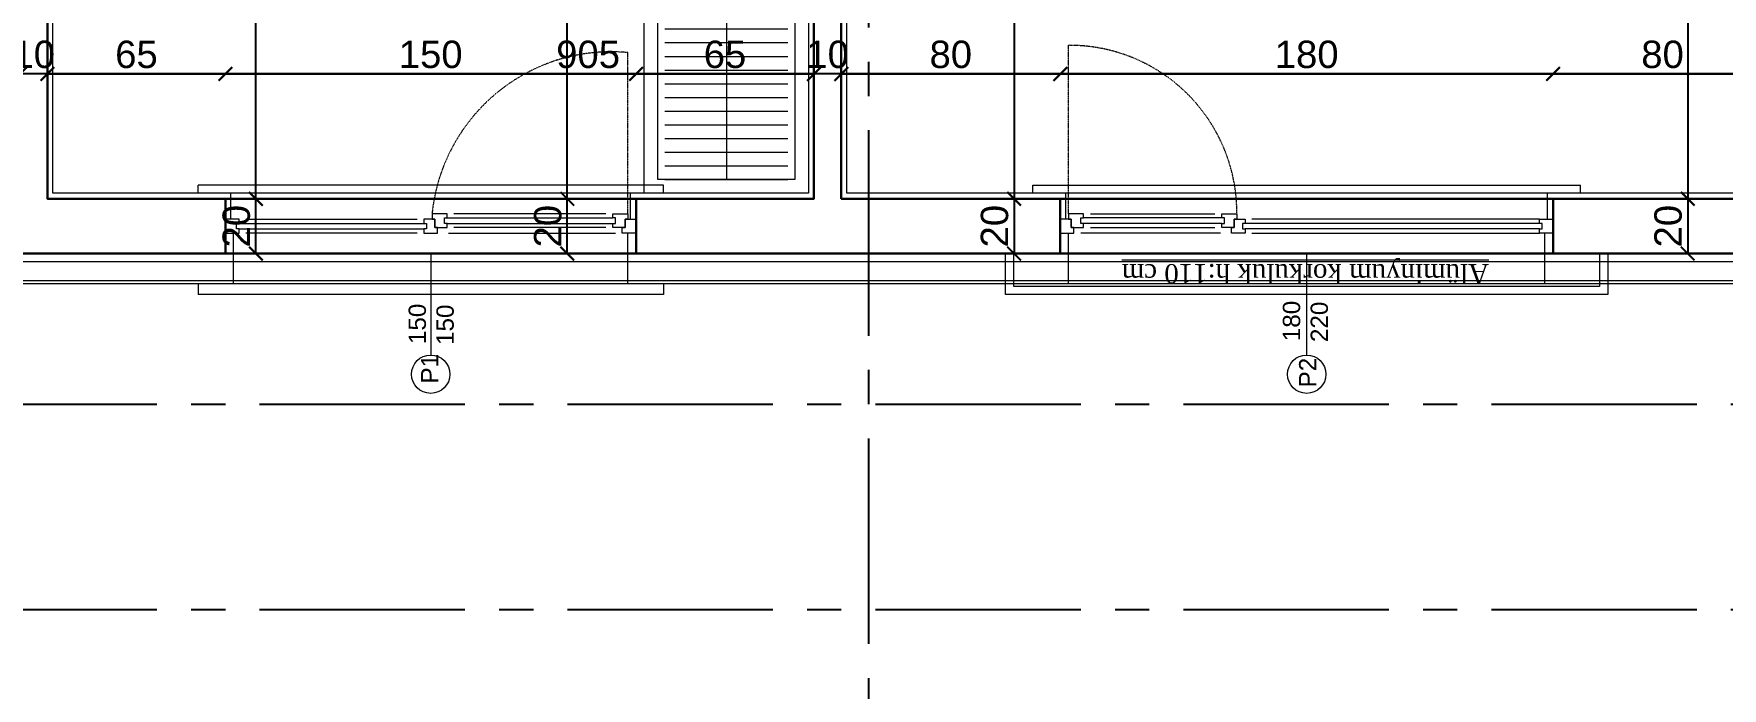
# Model space of a CAD drawing. Header units: millimetres. Extents: x 2778 to 13672, y 1832 to 5175.
# Drawn here: x 4957 to 5573, y 2462 to 2700 of the extents above; entities that cross this region are included whole.
import ezdxf

# ---------------------------------------------------------------- set-up
doc = ezdxf.new("R2010")
doc.units = ezdxf.units.MM
for name, pattern in [('CENTER2', [112.5, 75, -12.5, 12.5, -12.5]), ('DASHDOT2', [12.7, 6.35, -3.175, 0, -3.175]), ('DOTX2', [0.5, 0, -0.5])]:
    doc.linetypes.add(name, pattern=pattern)
doc.layers.add('7-DCR-FRN', color=8, linetype='Continuous')
doc.layers.add('İÇÖLÇÜ', color=7, linetype='Continuous')
for name, color, linetype, lineweight in [('aks', 251, 'DASHDOT2', 35), ('duvar', 232, 'Continuous', 30), ('görünüş', 201, 'Continuous', 18), ('ince', 37, 'Continuous', 0), ('iz', 1, 'DOTX2', 20), ('pencere', 4, 'Continuous', 18), ('sıva dış', 30, 'Continuous', 9), ('sıva iç', 21, 'Continuous', 0), ('yalıtım', 107, 'Continuous', 0), ('yazı', 11, 'Continuous', 20), ('ÖLÇÜ İÇ', 7, 'Continuous', 9)]:
    doc.layers.add(name, color=color, linetype=linetype, lineweight=lineweight)
doc.styles.get("Standard").update_dxf_attribs({"font": 'arial.ttf'})
doc.styles.add('Times roman', font='times.ttf')
doc.dimstyles.new('zulay iç ölçü', dxfattribs={"dimtxt": 10, "dimasz": 5, "dimexe": 0.18, "dimexo": 0, "dimgap": 2, "dimtad": 3, "dimdec": 0, "dimzin": 0, "dimdsep": 46, "dimtxsty": 'Standard', "dimblk": 'ARCHTICK', "dimcen": 0.09, "dimse1": 1, "dimse2": 1, "dimadec": 0, "dimazin": 0, "dimtfac": 1, "dimtdec": 0, "dimtix": 1, "dimtofl": 0, "dimtmove": 0, "dimatfit": 3, "dimldrblk": 'ARCHTICK', "dimfxl": 1, "dimtolj": 1, "dimtzin": 0, "dimarcsym": 0})

# ---------------------------------------------------------------- blocks, each defined once
blk = doc.blocks.new('WWE')
at = {"layer": 'duvar'}
for p, q in [((1010460.07, -375776.08), (1010460.07, -375756.08)), ((1010640.07, -375776.08), (1010640.07, -375756.08))]:
    blk.add_line(p, q, dxfattribs=at)
at = {"layer": 'görünüş'}
for p, q in [((1010450.07, -375754.08), (1010450.07, -375751.08)), ((1010450.07, -375751.08), (1010650.07, -375751.08)), ((1010650.07, -375754.08), (1010650.07, -375751.08))]:
    blk.add_line(p, q, dxfattribs=at)
at = {"layer": 'ince'}
for p, q in [((1010471.07, -375761.58), (1010516.57, -375761.58)), ((1010518.57, -375768.58), (1010467.57, -375768.58)), ((1010519.07, -375763.08), (1010468.57, -375763.08)), ((1010519.07, -375765.08), (1010468.57, -375765.08)), ((1010471.07, -375766.58), (1010516.57, -375766.58)), ((1010635.07, -375765.08), (1010527.57, -375765.08)), ((1010635.07, -375767.08), (1010527.57, -375767.08)), ((1010635.07, -375763.58), (1010530.07, -375763.58)), ((1010530.07, -375768.58), (1010635.07, -375768.58))]:
    blk.add_line(p, q, dxfattribs=at)
at = {"layer": 'iz', "ltscale": 0.1}
for p, q in [((1010463.09, -375761.55), (1010463.09, -375700.05)), ((1010640.07, -375756.08), (1010460.07, -375756.08)), ((1010460.07, -375776.08), (1010640.07, -375776.08))]:
    blk.add_line(p, q, dxfattribs=at)
blk.add_arc((1010463.44, -375761.18), 61.13, 359.63152, 90.32293, dxfattribs=at)
at = {"layer": 'pencere'}
for p, q in [((1010468.57, -375761.58), (1010463.07, -375761.58)), ((1010463.07, -375761.58), (1010463.07, -375763.58)), ((1010468.57, -375763.08), (1010468.57, -375761.58)), ((1010519.07, -375763.08), (1010519.07, -375761.58)), ((1010519.07, -375761.58), (1010524.57, -375761.58)), ((1010524.57, -375761.58), (1010524.57, -375763.58)), ((1010464.07, -375763.58), (1010460.07, -375763.58)), ((1010460.07, -375768.58), (1010465.07, -375768.58)), ((1010463.07, -375763.58), (1010464.07, -375763.58)), ((1010464.07, -375766.58), (1010464.07, -375763.58)), ((1010464.07, -375763.58), (1010464.07, -375766.58)), ((1010465.07, -375766.58), (1010464.07, -375766.58)), ((1010464.07, -375766.58), (1010468.57, -375766.58)), ((1010465.07, -375768.58), (1010465.07, -375766.58)), ((1010467.57, -375765.08), (1010467.57, -375763.08)), ((1010467.57, -375763.08), (1010468.57, -375763.08)), ((1010468.57, -375765.08), (1010467.57, -375765.08)), ((1010468.57, -375766.58), (1010468.57, -375765.08)), ((1010520.07, -375763.08), (1010519.07, -375763.08)), ((1010519.07, -375766.58), (1010519.07, -375765.08)), ((1010519.07, -375765.08), (1010520.07, -375765.08)), ((1010523.57, -375766.58), (1010519.07, -375766.58)), ((1010520.07, -375765.08), (1010520.07, -375763.08)), ((1010522.57, -375768.58), (1010522.57, -375766.58)), ((1010522.57, -375766.58), (1010523.57, -375766.58)), ((1010527.57, -375768.58), (1010522.57, -375768.58)), ((1010523.57, -375766.58), (1010523.57, -375763.58)), ((1010523.57, -375763.58), (1010527.57, -375763.58)), ((1010524.57, -375763.58), (1010523.57, -375763.58)), ((1010523.57, -375763.58), (1010523.57, -375766.58)), ((1010527.57, -375765.08), (1010526.57, -375765.08)), ((1010526.57, -375765.08), (1010526.57, -375767.08)), ((1010526.57, -375767.08), (1010527.57, -375767.08)), ((1010527.57, -375763.58), (1010527.57, -375765.08)), ((1010527.57, -375767.08), (1010527.57, -375768.58)), ((1010635.07, -375765.08), (1010635.07, -375763.58)), ((1010635.07, -375763.58), (1010635.07, -375763.58)), ((1010635.07, -375763.58), (1010640.07, -375763.58)), ((1010636.07, -375765.08), (1010635.07, -375765.08)), ((1010635.07, -375768.58), (1010635.07, -375767.08)), ((1010635.07, -375767.08), (1010636.07, -375767.08)), ((1010640.07, -375768.58), (1010635.07, -375768.58)), ((1010635.07, -375768.58), (1010635.07, -375768.58)), ((1010636.07, -375767.08), (1010636.07, -375765.08))]:
    blk.add_line(p, q, dxfattribs=at)
at = {"layer": 'sıva dış'}
for p, q in [((1010463.07, -375787.08), (1010463.07, -375768.58)), ((1010637.07, -375787.08), (1010637.07, -375768.58))]:
    blk.add_line(p, q, dxfattribs=at)
at = {"layer": 'sıva iç'}
for p, q in [((1010462.07, -375763.58), (1010462.07, -375754.08)), ((1010638.07, -375763.58), (1010638.07, -375754.08))]:
    blk.add_line(p, q, dxfattribs=at)
at = {"layer": 'sıva iç', "color": 1}
for p, q in [((1010440.07, -375791.08), (1010440.07, -375776.08)), ((1010443.07, -375788.08), (1010443.07, -375776.08)), ((1010450.07, -375776.08), (1010450.07, -375776.08)), ((1010657.07, -375776.08), (1010657.07, -375788.08)), ((1010660.07, -375776.08), (1010660.07, -375791.08)), ((1010462.68, -375791.08), (1010440.07, -375791.08)), ((1010462.68, -375788.08), (1010443.07, -375788.08)), ((1010657.07, -375788.08), (1010462.68, -375788.08)), ((1010660.07, -375791.08), (1010462.68, -375791.08))]:
    blk.add_line(p, q, dxfattribs=at)
at = {"layer": 'yazı'}
blk.add_line((1010550.07, -375813.13), (1010550.07, -375776.08), dxfattribs=at)
blk.add_circle((1010550.07, -375820.13), 7, dxfattribs=at)
at = {"layer": 'yazı', "style": 'Times roman'}
blk.add_text('%%UAlüminyum korkuluk h:110 cm', height=6.9967, rotation=180, dxfattribs=at).set_placement((1010616.65, -375779.95))
at = {"layer": 'yazı'}
for s, p in [('180', (1010547.68, -375808.07)), ('220', (1010557.83, -375808.39)), ('P2', (1010553.61, -375824.95))]:
    blk.add_text(s, height=6.328, rotation=90, dxfattribs=at).set_placement(p)
blk = doc.blocks.new('G')
at = {"layer": 'duvar'}
for p, q in [((1059585.28, -406613.31), (1059605.28, -406613.31)), ((1059585.28, -406763.31), (1059605.28, -406763.31))]:
    blk.add_line(p, q, dxfattribs=at)
at = {"layer": 'görünüş'}
for p, q in [((1059574.08, -406603.31), (1059570.28, -406603.31)), ((1059570.28, -406773.31), (1059570.28, -406603.31)), ((1059607.28, -406603.31), (1059610.28, -406603.31)), ((1059610.28, -406773.31), (1059610.28, -406603.31)), ((1059574.08, -406773.31), (1059570.28, -406773.31)), ((1059607.28, -406773.31), (1059610.28, -406773.31))]:
    blk.add_line(p, q, dxfattribs=at)
at = {"layer": 'ince'}
for p, q in [((1059592.78, -406683.31), (1059592.78, -406620.81)), ((1059597.78, -406620.81), (1059597.78, -406683.31)), ((1059592.78, -406694.81), (1059592.78, -406755.81)), ((1059594.78, -406752.31), (1059594.78, -406696.8)), ((1059599.78, -406752.31), (1059599.78, -406696.8))]:
    blk.add_line(p, q, dxfattribs=at)
for points in [[(1059594.28, -406618.31), (1059594.28, -406685.81)], [(1059596.28, -406618.31), (1059596.28, -406685.81)], [(1059596.28, -406694.3), (1059596.28, -406754.81)], [(1059598.28, -406694.3), (1059598.28, -406754.81)]]:
    blk.add_lwpolyline(points, dxfattribs=at)
at = {"layer": 'iz', "ltscale": 0.1}
for p, q in [((1059585.28, -406763.31), (1059585.28, -406613.31)), ((1059605.28, -406613.31), (1059605.28, -406763.31)), ((1059599.81, -406760.28), (1059658.67, -406760.28))]:
    blk.add_line(p, q, dxfattribs=at)
blk.add_arc((1059593.1, -406754.3), 65.84, 354.78958, 84.17695, dxfattribs=at)
at = {"layer": 'pencere'}
for points in [[(1059592.78, -406613.31), (1059592.78, -406618.31), (1059592.78, -406618.31), (1059594.28, -406618.31), (1059594.28, -406617.31), (1059596.28, -406617.31), (1059596.28, -406618.31), (1059597.78, -406618.31), (1059597.78, -406618.31), (1059597.78, -406613.31)], [(1059596.28, -406685.81), (1059596.28, -406686.81), (1059594.28, -406686.81), (1059594.28, -406685.81), (1059592.78, -406685.81), (1059592.78, -406690.81), (1059594.78, -406690.81), (1059594.78, -406689.81), (1059597.78, -406689.81), (1059597.78, -406685.81), (1059596.28, -406685.81)], [(1059592.78, -406763.31), (1059592.78, -406758.31), (1059594.78, -406758.31), (1059594.78, -406759.31), (1059597.78, -406759.31), (1059597.78, -406763.31)]]:
    blk.add_lwpolyline(points, dxfattribs=at)
for points in [[(1059597.78, -406688.81), (1059597.78, -406689.81), (1059594.78, -406689.81), (1059594.78, -406694.3), (1059596.28, -406694.3), (1059596.28, -406693.3), (1059598.28, -406693.3), (1059598.28, -406694.3), (1059599.78, -406694.3), (1059599.78, -406688.81)], [(1059597.78, -406760.31), (1059597.78, -406759.31), (1059594.78, -406759.31), (1059594.78, -406754.81), (1059596.28, -406754.81), (1059596.28, -406755.81), (1059598.28, -406755.81), (1059598.28, -406754.81), (1059599.78, -406754.81), (1059599.78, -406760.31)]]:
    blk.add_lwpolyline(points, close=True, dxfattribs=at)
at = {"layer": 'sıva dış'}
for p, q in [((1059574.28, -406616.31), (1059592.78, -406616.31)), ((1059574.28, -406760.31), (1059592.78, -406760.31))]:
    blk.add_line(p, q, dxfattribs=at)
at = {"layer": 'sıva iç'}
for p, q in [((1059597.78, -406615.31), (1059607.28, -406615.31)), ((1059597.78, -406761.31), (1059607.28, -406761.31))]:
    blk.add_line(p, q, dxfattribs=at)
at = {"layer": 'yazı'}
blk.add_line((1059585.28, -406688.31), (1059548.23, -406688.31), dxfattribs=at)
blk.add_circle((1059541.23, -406688.31), 7, dxfattribs=at)
for s, p in [('150', (1059552.23, -406686.57)), ('P1', (1059537.82, -406691.08)), ('150', (1059551.91, -406696.73))]:
    blk.add_text(s, height=6.328, dxfattribs=at).set_placement(p)
blk = doc.blocks.new('*U316')
at = {"layer": '7-DCR-FRN', "lineweight": 9}
blk.add_line((240, 30), (5, 30), dxfattribs=at)
for points in [[(245, 60), (245, 0), (0, 0), (0, 60)], [(240, 55), (240, 5), (5, 5), (5, 55)]]:
    blk.add_lwpolyline(points, close=True, dxfattribs=at)
for points in [[(5, 52.5), (5, 7.5)], [(5, 52.5), (5, 7.5)], [(5, 52.5), (5, 7.5)], [(10, 52.5), (10, 7.5)], [(10, 52.5), (10, 7.5)], [(15, 52.5), (15, 7.5)], [(15, 52.5), (15, 7.5)], [(20, 52.5), (20, 7.5)], [(20, 52.5), (20, 7.5)], [(25, 52.5), (25, 7.5)], [(25, 52.5), (25, 7.5)], [(30, 52.5), (30, 7.5)], [(30, 52.5), (30, 7.5)], [(35, 52.5), (35, 7.5)], [(35, 52.5), (35, 7.5)], [(40, 52.5), (40, 7.5)], [(40, 52.5), (40, 7.5)], [(45, 52.5), (45, 7.5)], [(45, 52.5), (45, 7.5)], [(50, 52.5), (50, 7.5)], [(50, 52.5), (50, 7.5)], [(55, 52.5), (55, 7.5)], [(60, 52.5), (60, 7.5)], [(65, 52.5), (65, 7.5)], [(70, 52.5), (70, 7.5)], [(75, 52.5), (75, 7.5)], [(80, 52.5), (80, 7.5)], [(85, 52.5), (85, 7.5)], [(90, 52.5), (90, 7.5)], [(95, 52.5), (95, 7.5)], [(100, 52.5), (100, 7.5)], [(105, 52.5), (105, 7.5)], [(110, 52.5), (110, 7.5)], [(115, 52.5), (115, 7.5)], [(120, 52.5), (120, 7.5)], [(125, 52.5), (125, 7.5)], [(130, 52.5), (130, 7.5)], [(135, 52.5), (135, 7.5)], [(140, 52.5), (140, 7.5)], [(145, 52.5), (145, 7.5)], [(150, 52.5), (150, 7.5)], [(155, 52.5), (155, 7.5)], [(160, 52.5), (160, 7.5)], [(165, 52.5), (165, 7.5)], [(170, 52.5), (170, 7.5)], [(175, 52.5), (175, 7.5)], [(180, 52.5), (180, 7.5)], [(185, 52.5), (185, 7.5)], [(190, 52.5), (190, 7.5)], [(195, 52.5), (195, 7.5)], [(200, 52.5), (200, 7.5)], [(205, 52.5), (205, 7.5)], [(210, 52.5), (210, 7.5)], [(215, 52.5), (215, 7.5)], [(220, 52.5), (220, 7.5)], [(225, 52.5), (225, 7.5)], [(230, 52.5), (230, 7.5)], [(235, 52.5), (235, 7.5)], [(240, 52.5), (240, 7.5)], [(245, 52.5), (245, 7.5)]]:
    blk.add_lwpolyline(points, dxfattribs=at)
blk = doc.blocks.new('_ArchTick')
at = {"color": 0, "linetype": 'ByBlock', "const_width": 0.15}
blk.add_lwpolyline([(-0.5, -0.5), (0.5, 0.5)], dxfattribs=at)
blk = doc.blocks.new('*D2417')
at = {"layer": 'Defpoints', "color": 0, "transparency": 16777216}
for p in [(5611.58, 2693.01), (4706.58, 2685.8), (4706.58, 2640.23)]:
    blk.add_point(p, dxfattribs=at)
at = {"layer": 'ÖLÇÜ İÇ', "color": 0, "lineweight": -2, "transparency": 16777216}
blk.add_line((5611.58, 2685.8), (4706.58, 2685.8), dxfattribs=at)
at = {"layer": 'ÖLÇÜ İÇ', "color": 0, "lineweight": -2, "transparency": 16777216, "xscale": 5, "yscale": 5, "zscale": 5, "rotation": 180}
blk.add_blockref('_ArchTick', (4706.58, 2685.8), dxfattribs=at)
at = {"layer": 'ÖLÇÜ İÇ', "color": 0, "lineweight": -2, "transparency": 16777216, "xscale": 5, "yscale": 5, "zscale": 5}
blk.add_blockref('_ArchTick', (5611.58, 2685.8), dxfattribs=at)
at = {"layer": 'ÖLÇÜ İÇ', "color": 0, "transparency": 16777216, "insert": (5159.08, 2692.9), "char_height": 10, "attachment_point": 5}
blk.add_mtext('\\A1;905', dxfattribs=at)
blk = doc.blocks.new('*D2420')
at = {"layer": 'Defpoints', "color": 0, "transparency": 16777216}
for p in [(4951.58, 2685.8), (4961.58, 2685.8), (4961.58, 2685.8)]:
    blk.add_point(p, dxfattribs=at)
at = {"layer": 'ÖLÇÜ İÇ', "color": 0, "lineweight": -2, "transparency": 16777216}
for p, q in [((4951.58, 2685.8), (4946.58, 2685.8)), ((4961.58, 2685.8), (4966.58, 2685.8))]:
    blk.add_line(p, q, dxfattribs=at)
at = {"layer": 'ÖLÇÜ İÇ', "color": 0, "lineweight": -2, "transparency": 16777216, "xscale": 5, "yscale": 5, "zscale": 5}
blk.add_blockref('_ArchTick', (4951.58, 2685.8), dxfattribs=at)
at = {"layer": 'ÖLÇÜ İÇ', "color": 0, "lineweight": -2, "transparency": 16777216, "xscale": 5, "yscale": 5, "zscale": 5, "rotation": 180}
blk.add_blockref('_ArchTick', (4961.58, 2685.8), dxfattribs=at)
at = {"layer": 'ÖLÇÜ İÇ', "color": 0, "transparency": 16777216, "insert": (4956.58, 2692.9), "char_height": 10, "attachment_point": 5}
blk.add_mtext('\\A1;10', dxfattribs=at)
blk = doc.blocks.new('*D2421')
at = {"layer": 'Defpoints', "color": 0, "transparency": 16777216}
for p in [(4961.58, 2685.8), (5026.58, 2685.8), (5026.58, 2640.23)]:
    blk.add_point(p, dxfattribs=at)
at = {"layer": 'ÖLÇÜ İÇ', "color": 0, "lineweight": -2, "transparency": 16777216}
blk.add_line((4961.58, 2685.8), (5026.58, 2685.8), dxfattribs=at)
at = {"layer": 'ÖLÇÜ İÇ', "color": 0, "lineweight": -2, "transparency": 16777216, "xscale": 5, "yscale": 5, "zscale": 5, "rotation": 180}
blk.add_blockref('_ArchTick', (4961.58, 2685.8), dxfattribs=at)
at = {"layer": 'ÖLÇÜ İÇ', "color": 0, "lineweight": -2, "transparency": 16777216, "xscale": 5, "yscale": 5, "zscale": 5}
blk.add_blockref('_ArchTick', (5026.58, 2685.8), dxfattribs=at)
at = {"layer": 'ÖLÇÜ İÇ', "color": 0, "transparency": 16777216, "insert": (4994.08, 2692.9), "char_height": 10, "attachment_point": 5}
blk.add_mtext('\\A1;65', dxfattribs=at)
blk = doc.blocks.new('*D2422')
at = {"layer": 'Defpoints', "color": 0, "transparency": 16777216}
for p in [(5176.58, 2685.8), (5026.58, 2640.23), (5176.58, 2640.23)]:
    blk.add_point(p, dxfattribs=at)
at = {"layer": 'ÖLÇÜ İÇ', "color": 0, "lineweight": -2, "transparency": 16777216}
blk.add_line((5026.58, 2685.8), (5176.58, 2685.8), dxfattribs=at)
at = {"layer": 'ÖLÇÜ İÇ', "color": 0, "lineweight": -2, "transparency": 16777216, "xscale": 5, "yscale": 5, "zscale": 5, "rotation": 180}
blk.add_blockref('_ArchTick', (5026.58, 2685.8), dxfattribs=at)
at = {"layer": 'ÖLÇÜ İÇ', "color": 0, "lineweight": -2, "transparency": 16777216, "xscale": 5, "yscale": 5, "zscale": 5}
blk.add_blockref('_ArchTick', (5176.58, 2685.8), dxfattribs=at)
at = {"layer": 'ÖLÇÜ İÇ', "color": 0, "transparency": 16777216, "insert": (5101.58, 2692.9), "char_height": 10, "attachment_point": 5}
blk.add_mtext('\\A1;150', dxfattribs=at)
blk = doc.blocks.new('*D2423')
at = {"layer": 'Defpoints', "color": 0, "transparency": 16777216}
for p in [(5241.58, 2685.8), (5176.58, 2640.23), (5241.58, 2640.23)]:
    blk.add_point(p, dxfattribs=at)
at = {"layer": 'ÖLÇÜ İÇ', "color": 0, "lineweight": -2, "transparency": 16777216}
blk.add_line((5176.58, 2685.8), (5241.58, 2685.8), dxfattribs=at)
at = {"layer": 'ÖLÇÜ İÇ', "color": 0, "lineweight": -2, "transparency": 16777216, "xscale": 5, "yscale": 5, "zscale": 5, "rotation": 180}
blk.add_blockref('_ArchTick', (5176.58, 2685.8), dxfattribs=at)
at = {"layer": 'ÖLÇÜ İÇ', "color": 0, "lineweight": -2, "transparency": 16777216, "xscale": 5, "yscale": 5, "zscale": 5}
blk.add_blockref('_ArchTick', (5241.58, 2685.8), dxfattribs=at)
at = {"layer": 'ÖLÇÜ İÇ', "color": 0, "transparency": 16777216, "insert": (5209.08, 2692.9), "char_height": 10, "attachment_point": 5}
blk.add_mtext('\\A1;65', dxfattribs=at)
blk = doc.blocks.new('*D2424')
at = {"layer": 'Defpoints', "color": 0, "transparency": 16777216}
for p in [(5251.58, 2685.8), (5241.58, 2640.23), (5251.58, 2640.23)]:
    blk.add_point(p, dxfattribs=at)
at = {"layer": 'ÖLÇÜ İÇ', "color": 0, "lineweight": -2, "transparency": 16777216}
for p, q in [((5241.58, 2685.8), (5236.58, 2685.8)), ((5251.58, 2685.8), (5256.58, 2685.8))]:
    blk.add_line(p, q, dxfattribs=at)
at = {"layer": 'ÖLÇÜ İÇ', "color": 0, "lineweight": -2, "transparency": 16777216, "xscale": 5, "yscale": 5, "zscale": 5}
blk.add_blockref('_ArchTick', (5241.58, 2685.8), dxfattribs=at)
at = {"layer": 'ÖLÇÜ İÇ', "color": 0, "lineweight": -2, "transparency": 16777216, "xscale": 5, "yscale": 5, "zscale": 5, "rotation": 180}
blk.add_blockref('_ArchTick', (5251.58, 2685.8), dxfattribs=at)
at = {"layer": 'ÖLÇÜ İÇ', "color": 0, "transparency": 16777216, "insert": (5246.58, 2692.9), "char_height": 10, "attachment_point": 5}
blk.add_mtext('\\A1;10', dxfattribs=at)
blk = doc.blocks.new('*D2425')
at = {"layer": 'Defpoints', "color": 0, "transparency": 16777216}
for p in [(5331.58, 2685.8), (5251.58, 2640.23), (5331.58, 2640.23)]:
    blk.add_point(p, dxfattribs=at)
at = {"layer": 'ÖLÇÜ İÇ', "color": 0, "lineweight": -2, "transparency": 16777216}
blk.add_line((5251.58, 2685.8), (5331.58, 2685.8), dxfattribs=at)
at = {"layer": 'ÖLÇÜ İÇ', "color": 0, "lineweight": -2, "transparency": 16777216, "xscale": 5, "yscale": 5, "zscale": 5, "rotation": 180}
blk.add_blockref('_ArchTick', (5251.58, 2685.8), dxfattribs=at)
at = {"layer": 'ÖLÇÜ İÇ', "color": 0, "lineweight": -2, "transparency": 16777216, "xscale": 5, "yscale": 5, "zscale": 5}
blk.add_blockref('_ArchTick', (5331.58, 2685.8), dxfattribs=at)
at = {"layer": 'ÖLÇÜ İÇ', "color": 0, "transparency": 16777216, "insert": (5291.58, 2692.9), "char_height": 10, "attachment_point": 5}
blk.add_mtext('\\A1;80', dxfattribs=at)
blk = doc.blocks.new('*D2426')
at = {"layer": 'Defpoints', "color": 0, "transparency": 16777216}
for p in [(5511.58, 2685.8), (5331.58, 2640.23), (5511.58, 2640.23)]:
    blk.add_point(p, dxfattribs=at)
at = {"layer": 'ÖLÇÜ İÇ', "color": 0, "lineweight": -2, "transparency": 16777216}
blk.add_line((5331.58, 2685.8), (5511.58, 2685.8), dxfattribs=at)
at = {"layer": 'ÖLÇÜ İÇ', "color": 0, "lineweight": -2, "transparency": 16777216, "xscale": 5, "yscale": 5, "zscale": 5, "rotation": 180}
blk.add_blockref('_ArchTick', (5331.58, 2685.8), dxfattribs=at)
at = {"layer": 'ÖLÇÜ İÇ', "color": 0, "lineweight": -2, "transparency": 16777216, "xscale": 5, "yscale": 5, "zscale": 5}
blk.add_blockref('_ArchTick', (5511.58, 2685.8), dxfattribs=at)
at = {"layer": 'ÖLÇÜ İÇ', "color": 0, "transparency": 16777216, "insert": (5421.58, 2692.9), "char_height": 10, "attachment_point": 5}
blk.add_mtext('\\A1;180', dxfattribs=at)
blk = doc.blocks.new('*D2427')
at = {"layer": 'Defpoints', "color": 0, "transparency": 16777216}
for p in [(5591.58, 2685.8), (5591.58, 2685.8), (5511.58, 2640.23)]:
    blk.add_point(p, dxfattribs=at)
at = {"layer": 'ÖLÇÜ İÇ', "color": 0, "lineweight": -2, "transparency": 16777216}
blk.add_line((5511.58, 2685.8), (5591.58, 2685.8), dxfattribs=at)
at = {"layer": 'ÖLÇÜ İÇ', "color": 0, "lineweight": -2, "transparency": 16777216, "xscale": 5, "yscale": 5, "zscale": 5, "rotation": 180}
blk.add_blockref('_ArchTick', (5511.58, 2685.8), dxfattribs=at)
at = {"layer": 'ÖLÇÜ İÇ', "color": 0, "lineweight": -2, "transparency": 16777216, "xscale": 5, "yscale": 5, "zscale": 5}
blk.add_blockref('_ArchTick', (5591.58, 2685.8), dxfattribs=at)
at = {"layer": 'ÖLÇÜ İÇ', "color": 0, "transparency": 16777216, "insert": (5551.58, 2692.9), "char_height": 10, "attachment_point": 5}
blk.add_mtext('\\A1;80', dxfattribs=at)
blk = doc.blocks.new('*D2507')
at = {"layer": 'Defpoints', "color": 0, "transparency": 16777216}
for p in [(5151.49, 2640.23), (5151.95, 2640.23), (5151.95, 2620.23)]:
    blk.add_point(p, dxfattribs=at)
at = {"layer": 'ÖLÇÜ İÇ', "color": 0, "lineweight": -2, "transparency": 16777216}
blk.add_line((5151.49, 2620.23), (5151.49, 2640.23), dxfattribs=at)
at = {"layer": 'ÖLÇÜ İÇ', "color": 0, "lineweight": -2, "transparency": 16777216, "xscale": 5, "yscale": 5, "zscale": 5}
for p, rotation in [((5151.49, 2640.23), 90), ((5151.49, 2620.23), 270)]:
    blk.add_blockref('_ArchTick', p, dxfattribs=dict(at, rotation=rotation))
at = {"layer": 'ÖLÇÜ İÇ', "color": 0, "transparency": 16777216, "insert": (5144.38, 2630.23), "char_height": 10, "attachment_point": 5, "rotation": 90}
blk.add_mtext('\\A1;20', dxfattribs=at)
blk = doc.blocks.new('*D2508')
at = {"layer": 'Defpoints', "color": 0, "transparency": 16777216}
for p in [(5151.49, 3110.23), (5151.49, 3110.23), (5151.95, 2640.23)]:
    blk.add_point(p, dxfattribs=at)
at = {"layer": 'ÖLÇÜ İÇ', "color": 0, "lineweight": -2, "transparency": 16777216}
blk.add_line((5151.49, 2640.23), (5151.49, 3110.23), dxfattribs=at)
at = {"layer": 'ÖLÇÜ İÇ', "color": 0, "lineweight": -2, "transparency": 16777216, "xscale": 5, "yscale": 5, "zscale": 5}
for p, rotation in [((5151.49, 3110.23), 90), ((5151.49, 2640.23), 270)]:
    blk.add_blockref('_ArchTick', p, dxfattribs=dict(at, rotation=rotation))
at = {"layer": 'ÖLÇÜ İÇ', "color": 0, "transparency": 16777216, "insert": (5144.38, 2875.23), "char_height": 10, "attachment_point": 5, "rotation": 90}
blk.add_mtext('\\A1;470', dxfattribs=at)
blk = doc.blocks.new('*D2517')
at = {"layer": 'Defpoints', "color": 0, "transparency": 16777216}
for p in [(5314.7, 3110.23), (5314.7, 2640.23), (5314.7, 2640.23)]:
    blk.add_point(p, dxfattribs=at)
at = {"layer": 'ÖLÇÜ İÇ', "color": 0, "lineweight": -2, "transparency": 16777216}
blk.add_line((5314.7, 3110.23), (5314.7, 2640.23), dxfattribs=at)
at = {"layer": 'ÖLÇÜ İÇ', "color": 0, "lineweight": -2, "transparency": 16777216, "xscale": 5, "yscale": 5, "zscale": 5}
for p, rotation in [((5314.7, 3110.23), 90), ((5314.7, 2640.23), 270)]:
    blk.add_blockref('_ArchTick', p, dxfattribs=dict(at, rotation=rotation))
at = {"layer": 'ÖLÇÜ İÇ', "color": 0, "transparency": 16777216, "insert": (5307.6, 2875.23), "char_height": 10, "attachment_point": 5, "rotation": 90}
blk.add_mtext('\\A1;470', dxfattribs=at)
blk = doc.blocks.new('*D2518')
at = {"layer": 'Defpoints', "color": 0, "transparency": 16777216}
for p in [(5314.7, 2640.23), (5314.7, 2620.23), (5314.7, 2620.23)]:
    blk.add_point(p, dxfattribs=at)
at = {"layer": 'ÖLÇÜ İÇ', "color": 0, "lineweight": -2, "transparency": 16777216}
blk.add_line((5314.7, 2640.23), (5314.7, 2620.23), dxfattribs=at)
at = {"layer": 'ÖLÇÜ İÇ', "color": 0, "lineweight": -2, "transparency": 16777216, "xscale": 5, "yscale": 5, "zscale": 5}
for p, rotation in [((5314.7, 2640.23), 90), ((5314.7, 2620.23), 270)]:
    blk.add_blockref('_ArchTick', p, dxfattribs=dict(at, rotation=rotation))
at = {"layer": 'ÖLÇÜ İÇ', "color": 0, "transparency": 16777216, "insert": (5307.6, 2630.23), "char_height": 10, "attachment_point": 5, "rotation": 90}
blk.add_mtext('\\A1;20', dxfattribs=at)
blk = doc.blocks.new('*D2522')
at = {"layer": 'Defpoints', "color": 0, "transparency": 16777216}
for p in [(5560.77, 3110.23), (5560.77, 2640.23), (5560.77, 2640.23)]:
    blk.add_point(p, dxfattribs=at)
at = {"layer": 'ÖLÇÜ İÇ', "color": 0, "lineweight": -2, "transparency": 16777216}
blk.add_line((5560.77, 3110.23), (5560.77, 2640.23), dxfattribs=at)
at = {"layer": 'ÖLÇÜ İÇ', "color": 0, "lineweight": -2, "transparency": 16777216, "xscale": 5, "yscale": 5, "zscale": 5}
for p, rotation in [((5560.77, 3110.23), 90), ((5560.77, 2640.23), 270)]:
    blk.add_blockref('_ArchTick', p, dxfattribs=dict(at, rotation=rotation))
at = {"layer": 'ÖLÇÜ İÇ', "color": 0, "transparency": 16777216, "insert": (5553.66, 2875.23), "char_height": 10, "attachment_point": 5, "rotation": 90}
blk.add_mtext('\\A1;470', dxfattribs=at)
blk = doc.blocks.new('*D2523')
at = {"layer": 'Defpoints', "color": 0, "transparency": 16777216}
for p in [(5560.77, 2640.23), (5560.77, 2620.23), (5560.77, 2620.23)]:
    blk.add_point(p, dxfattribs=at)
at = {"layer": 'ÖLÇÜ İÇ', "color": 0, "lineweight": -2, "transparency": 16777216}
blk.add_line((5560.77, 2640.23), (5560.77, 2620.23), dxfattribs=at)
at = {"layer": 'ÖLÇÜ İÇ', "color": 0, "lineweight": -2, "transparency": 16777216, "xscale": 5, "yscale": 5, "zscale": 5}
for p, rotation in [((5560.77, 2640.23), 90), ((5560.77, 2620.23), 270)]:
    blk.add_blockref('_ArchTick', p, dxfattribs=dict(at, rotation=rotation))
at = {"layer": 'ÖLÇÜ İÇ', "color": 0, "transparency": 16777216, "insert": (5553.66, 2630.23), "char_height": 10, "attachment_point": 5, "rotation": 90}
blk.add_mtext('\\A1;20', dxfattribs=at)

msp = doc.modelspace()

# ---------------------------------------------------------------- linework, layer by layer
at = {"layer": 'aks', "color": 251, "linetype": 'CENTER2', "lineweight": -3}
for points in [[(5261.58, 2140.23), (5261.58, 5100.23)], [(2901.58, 2620.23), (8131.58, 2620.23)], [(2901.58, 2565.23), (8131.58, 2565.23)], [(2901.58, 2490.23), (8131.58, 2490.23)]]:
    msp.add_lwpolyline(points, dxfattribs=at)
at = {"layer": 'duvar', "lineweight": 30}
msp.add_line((5251.58, 3110.23), (5251.58, 2640.23), dxfattribs=at)
for points in [[(5241.58, 3110.23), (5241.58, 2640.23), (4961.58, 2640.23), (4961.58, 2750.23)], [(5611.58, 2750.23), (5611.58, 2620.23), (4611.58, 2620.23)], [(5591.58, 2750.23), (5591.58, 2640.23), (5251.58, 2640.23)]]:
    msp.add_lwpolyline(points, dxfattribs=at)
at = {"layer": 'İÇÖLÇÜ'}
for p, q in [((5037.72, 2640.23), (5037.72, 3110.23)), ((5037.72, 2620.23), (5037.72, 2640.23))]:
    msp.add_line(p, q, dxfattribs=at)
at = {"layer": 'sıva dış'}
msp.add_line((5614.58, 2617.23), (4614.58, 2617.23), dxfattribs=at)
at = {"layer": 'sıva iç'}
for points in [[(4963.58, 3108.23), (5239.58, 3108.23), (5239.58, 2642.23), (4963.58, 2642.23), (4963.58, 2748.23), (4978.58, 2748.23), (4978.58, 2902.23), (4963.58, 2902.23)], [(5273.58, 3108.23), (5589.58, 3108.23), (5589.58, 2642.23), (5253.58, 2642.23), (5253.58, 3068.23), (5273.58, 3068.23)]]:
    msp.add_lwpolyline(points, close=True, dxfattribs=at)
at = {"layer": 'yalıtım'}
for p, q in [((5621.58, 2610.23), (4621.58, 2610.23)), ((5622.58, 2609.23), (4622.58, 2609.23))]:
    msp.add_line(p, q, dxfattribs=at)

# ---------------------------------------------------------------- block references
at = {"rotation": 90}
msp.add_blockref('*U316', (5239.58, 2642.23), dxfattribs=at)
at = {"layer": 'İÇÖLÇÜ', "xscale": 5, "yscale": 5, "zscale": 5}
for p, rotation in [((5037.72, 2640.23), 90), ((5037.72, 2640.23), 270), ((5037.72, 2620.23), 270)]:
    msp.add_blockref('_ArchTick', p, dxfattribs=dict(at, rotation=rotation))
at = {"layer": 'sıva iç'}
msp.add_blockref('WWE', (-1005128.49, 378396.31), dxfattribs=at)
at = {"layer": 'ÖLÇÜ İÇ', "rotation": 90}
msp.add_blockref('G', (-401586.73, -1056965.05), dxfattribs=at)

# ---------------------------------------------------------------- texts
at = {"layer": 'İÇÖLÇÜ', "insert": (5030.61, 2630.23), "char_height": 10, "attachment_point": 5, "rotation": 90}
msp.add_mtext('\\A1;20', dxfattribs=at)

# ---------------------------------------------------------------- dimensions: what is measured, and where the dimension line sits
at = {"layer": 'ÖLÇÜ İÇ'}
for base, p1, p2, picture, middle in [((5151.49, 3110.23), (5151.95, 2640.23), (5151.49, 3110.23), '*D2508', (5144.38, 2875.23)), ((5314.7, 2640.23), (5314.7, 3110.23), (5314.7, 2640.23), '*D2517', (5307.6, 2875.23)), ((5560.77, 2640.23), (5560.77, 3110.23), (5560.77, 2640.23), '*D2522', (5553.66, 2875.23)), ((5314.7, 2620.23), (5314.7, 2640.23), (5314.7, 2620.23), '*D2518', (5307.6, 2630.23)), ((5560.77, 2620.23), (5560.77, 2640.23), (5560.77, 2620.23), '*D2523', (5553.66, 2630.23))]:
    dim = msp.add_linear_dim(base=base, p1=p1, p2=p2, angle=270, dimstyle='zulay iç ölçü', override={"dimtmove": 1}, dxfattribs=at)
    dim.commit()
    dim.dimension.update_dxf_attribs({"geometry": picture, "text_midpoint": middle})
for base, p1, p2, picture, middle in [((4706.58, 2685.8), (5611.58, 2693.01), (4706.58, 2640.23), '*D2417', (5159.08, 2692.9)), ((4961.58, 2685.8), (4951.58, 2685.8), (4961.58, 2685.8), '*D2420', (4956.58, 2692.9)), ((5026.58, 2685.8), (4961.58, 2685.8), (5026.58, 2640.23), '*D2421', (4994.08, 2692.9)), ((5176.58, 2685.8), (5026.58, 2640.23), (5176.58, 2640.23), '*D2422', (5101.58, 2692.9)), ((5241.58, 2685.8), (5176.58, 2640.23), (5241.58, 2640.23), '*D2423', (5209.08, 2692.9)), ((5251.58, 2685.8), (5241.58, 2640.23), (5251.58, 2640.23), '*D2424', (5246.58, 2692.9)), ((5331.58, 2685.8), (5251.58, 2640.23), (5331.58, 2640.23), '*D2425', (5291.58, 2692.9)), ((5511.58, 2685.8), (5331.58, 2640.23), (5511.58, 2640.23), '*D2426', (5421.58, 2692.9)), ((5591.58, 2685.8), (5511.58, 2640.23), (5591.58, 2685.8), '*D2427', (5551.58, 2692.9))]:
    dim = msp.add_linear_dim(base=base, p1=p1, p2=p2, dimstyle='zulay iç ölçü', override={"dimtmove": 1}, dxfattribs=at)
    dim.commit()
    dim.dimension.update_dxf_attribs({"geometry": picture, "text_midpoint": middle})
dim = msp.add_linear_dim(base=(5151.49, 2640.23), p1=(5151.95, 2620.23), p2=(5151.95, 2640.23), angle=270, dimstyle='zulay iç ölçü', dxfattribs=at)
dim.commit()
dim.dimension.update_dxf_attribs({"geometry": '*D2507', "text_midpoint": (5144.38, 2630.23)})

doc.saveas('drawing.dxf')
